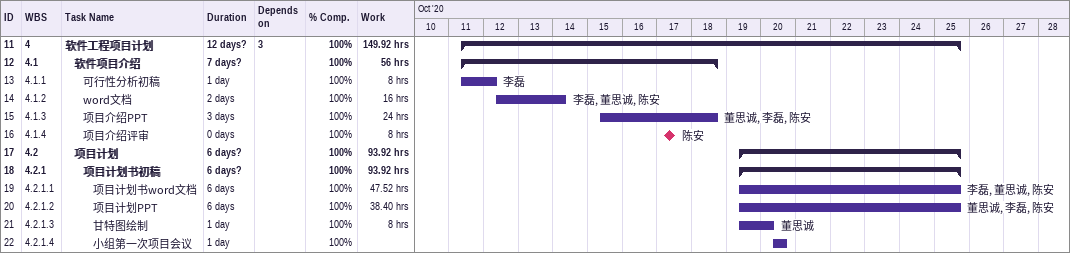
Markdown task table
| ID | WBS | Task | Duration | Start | Finish | Predecessors | Resources | % complete | Work (h) |
|---|---|---|---|---|---|---|---|---|---|
| 11 | 4 | **软件工程项目计划** | 12d? | 2020-10-11 | 2020-10-25 | 3 |  | 100 | 149.92 |
| 12 | 4.1 | **软件项目介绍** | 7d? | 2020-10-11 | 2020-10-18 |  |  | 100 | 56 |
| 13 | 4.1.1 | 可行性分析初稿 | 1d | 2020-10-11 | 2020-10-12 |  | 李磊 | 100 | 8 |
| 14 | 4.1.2 | word文档 | 2d | 2020-10-12 | 2020-10-14 |  | 李磊, 董思诚, 陈安 | 100 | 16 |
| 15 | 4.1.3 | 项目介绍PPT | 3d | 2020-10-15 | 2020-10-18 |  | 董思诚, 李磊, 陈安 | 100 | 24 |
| 16 | 4.1.4 | 项目介绍评审 | 0d | 2020-10-17 | 2020-10-17 |  | 陈安 | 100 | 8 |
| 17 | 4.2 | **项目计划** | 6d? | 2020-10-19 | 2020-10-25 |  |  | 100 | 93.92 |
| 18 | 4.2.1 | **项目计划书初稿** | 6d? | 2020-10-19 | 2020-10-25 |  |  | 100 | 93.92 |
| 19 | 4.2.1.1 | 项目计划书word文档 | 6d | 2020-10-19 | 2020-10-25 |  | 李磊, 董思诚, 陈安 | 100 | 47.52 |
| 20 | 4.2.1.2 | 项目计划PPT | 6d | 2020-10-19 | 2020-10-25 |  | 董思诚, 李磊, 陈安 | 100 | 38.40 |
| 21 | 4.2.1.3 | 甘特图绘制 | 1d | 2020-10-19 | 2020-10-20 |  | 董思诚 | 100 | 8 |
| 22 | 4.2.1.4 | 小组第一次项目会议 | 1d | 2020-10-20 | 2020-10-20 |  |  | 100 |  |
